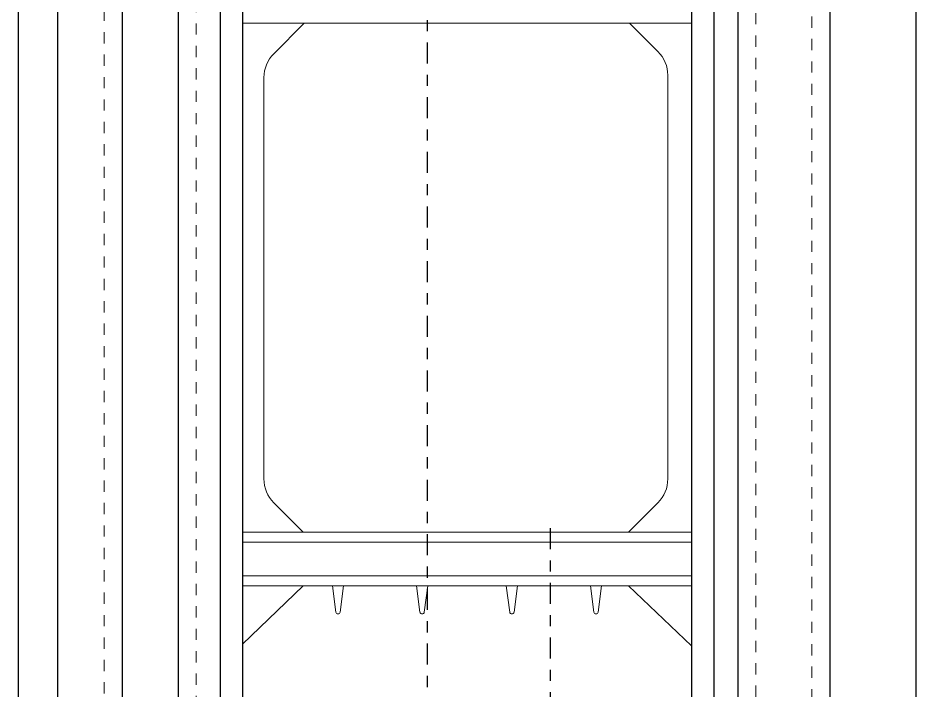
# Model space of a CAD drawing. Header units: inches. Extents: x -91.9 to -17, y 281.8 to 371.9.
# Drawn here: x -66.43 to -58.3, y 359.65 to 365.65 of the extents above; entities that cross this region are included whole.
import ezdxf

# ---------------------------------------------------------------- set-up
doc = ezdxf.new("R2010")
doc.units = ezdxf.units.IN
doc.header["$MEASUREMENT"] = 0
doc.linetypes.add('CENTER', pattern=[2, 1.25, -0.25, 0.25, -0.25])
doc.linetypes.add('DASHED2', pattern=[0.375, 0.25, -0.125])
for name, color, linetype, lineweight in [('A2 Hatch', 8, 'Continuous', 9), ('DETAILS', 7, 'Continuous', 13), ('DIM', 3, 'Continuous', 13), ('REBAR', 2, 'CENTER', 30)]:
    doc.layers.add(name, color=color, linetype=linetype, lineweight=lineweight)
doc.styles.add('ARCTEXT', font='arctext.shx', dxfattribs={"width": 0.85})
doc.dimstyles.new('ARCTEXT1-4', dxfattribs={"dimtxt": 4, "dimasz": 2, "dimexe": 2, "dimexo": 2, "dimgap": 2, "dimtad": 1, "dimdec": 4, "dimzin": 3, "dimdsep": 46, "dimlunit": 4, "dimtxsty": 'ARCTEXT', "dimblk": 'ARCHTICK', "dimcen": 2, "dimaunit": 1, "dimadec": 0, "dimazin": 0, "dimtfac": 1, "dimtdec": 4, "dimtmove": 2, "dimatfit": 3, "dimldrblk": 'arrow', "dimfxl": 1, "dimtolj": 1, "dimtzin": 0, "dimarcsym": 0})

# ---------------------------------------------------------------- blocks, each defined once
blk = doc.blocks.new('_ArchTick')
at = {"color": 0, "linetype": 'ByBlock', "const_width": 0.15}
blk.add_lwpolyline([(-0.5, -0.5), (0.5, 0.5)], dxfattribs=at)
blk = doc.blocks.new('arrow')
at = {"layer": 'DIM'}
blk.add_hatch(color=253, dxfattribs=at).paths.add_polyline_path([(-2, 0.5), (-2, -0.5), (0, 0)])
at = {"layer": 'DIM', "lineweight": 9}
for points in [[(-2, 0.983), (-2, 0.5), (-2.469, 0.617)], [(0.374, 0.094), (0, 0)], [(0.374, -0.094), (0, 0)], [(-2, -0.983), (-2, -0.5), (-2.469, -0.617)]]:
    blk.add_lwpolyline(points, dxfattribs=at)
at = {"layer": 'DIM', "lineweight": 15}
blk.add_lwpolyline([(0, 0), (-2, -0.5), (-2, 0.5), (0, 0)], dxfattribs=at)

msp = doc.modelspace()

# ---------------------------------------------------------------- linework, layer by layer
at = {"color": 1}
for p, q in [((-58.434, 370.5745), (-58.434, 357.0804)), ((-59.199, 370.315), (-59.199, 357.0804)), ((-60.019, 370.0369), (-60.019, 357.0804)), ((-60.234, 369.964), (-60.234, 357.0804)), ((-60.434, 369.8962), (-60.434, 357.0804)), ((-64.634, 368.4718), (-64.634, 357.0804)), ((-64.434, 368.5396), (-64.434, 357.0804)), ((-65.009, 368.3446), (-65.009, 357.0804)), ((-65.509, 368.1751), (-65.509, 357.0804)), ((-66.084, 367.98), (-66.084, 357.0804)), ((-66.434, 367.8613), (-66.434, 357.0804))]:
    msp.add_line(p, q, dxfattribs=at)
at = {"layer": 'A2 Hatch', "linetype": 'DASHED2', "ltscale": 0.15}
for p, q in [((-59.359, 370.2608), (-59.359, 357.0804)), ((-59.859, 370.0912), (-59.859, 357.0804)), ((-64.849, 368.3989), (-64.849, 357.0804)), ((-65.669, 368.1208), (-65.669, 357.0804))]:
    msp.add_line(p, q, dxfattribs=at)
at = {"layer": 'DETAILS', "color": 6, "lineweight": 20}
for p, q in [((-60.434, 365.6004), (-64.434, 365.6004)), ((-63.884, 365.6004), (-64.1561, 365.3283)), ((-60.984, 365.6004), (-60.7318, 365.3483)), ((-60.644, 361.5347), (-60.644, 365.1362)), ((-64.244, 361.5347), (-64.244, 365.1162)), ((-63.894, 361.0604), (-64.1561, 361.3226)), ((-60.994, 361.0604), (-60.7318, 361.3226)), ((-60.434, 361.0604), (-64.434, 361.0604)), ((-64.244, 361.0604), (-63.894, 361.0604)), ((-63.634, 361.0604), (-63.534, 361.0604)), ((-60.434, 360.9704), (-64.434, 360.9704)), ((-60.434, 360.6704), (-64.434, 360.6704)), ((-60.434, 360.5804), (-64.434, 360.5804)), ((-63.894, 360.5804), (-64.434, 360.0599)), ((-63.6036, 360.3465), (-63.634, 360.5804)), ((-63.5644, 360.3465), (-63.534, 360.5804)), ((-62.8536, 360.3465), (-62.884, 360.5804)), ((-62.8144, 360.3465), (-62.784, 360.5804)), ((-62.0536, 360.3465), (-62.084, 360.5804)), ((-62.0144, 360.3465), (-61.984, 360.5804)), ((-61.3036, 360.3465), (-61.334, 360.5804)), ((-61.2644, 360.3465), (-61.234, 360.5804)), ((-60.994, 360.5804), (-60.434, 360.0461))]:
    msp.add_line(p, q, dxfattribs=at)
for centre, radius, start, end in [((-63.944, 365.1162), 0.3, 135, 180), ((-60.944, 365.1362), 0.3, 0, 45), ((-63.944, 361.5347), 0.3, 180, 225), ((-60.944, 361.5347), 0.3, 315, 0), ((-63.584, 360.3504), 0.02, 191.30993, 348.69007), ((-62.834, 360.3504), 0.02, 191.30993, 348.69007), ((-62.034, 360.3504), 0.02, 191.30993, 348.69007), ((-61.284, 360.3504), 0.02, 191.30993, 348.69007)]:
    msp.add_arc(centre, radius, start, end, dxfattribs=at)
at = {"layer": 'REBAR', "ltscale": 0.15}
for p, q in [((-62.788, 369.3287), (-62.788, 314.5845)), ((-61.6929, 361.0955), (-61.6929, 343.0955))]:
    msp.add_line(p, q, dxfattribs=at)

# ---------------------------------------------------------------- leaders
at = {"layer": 'DIM'}
msp.add_leader([(-60.8142, 340.9742), (-38.6809, 367.3195), (-37.6809, 367.3195)], dimstyle='ARCTEXT1-4', override={"dimasz": 0.5, "dimtad": 0}, dxfattribs=at)

doc.saveas('drawing.dxf')
